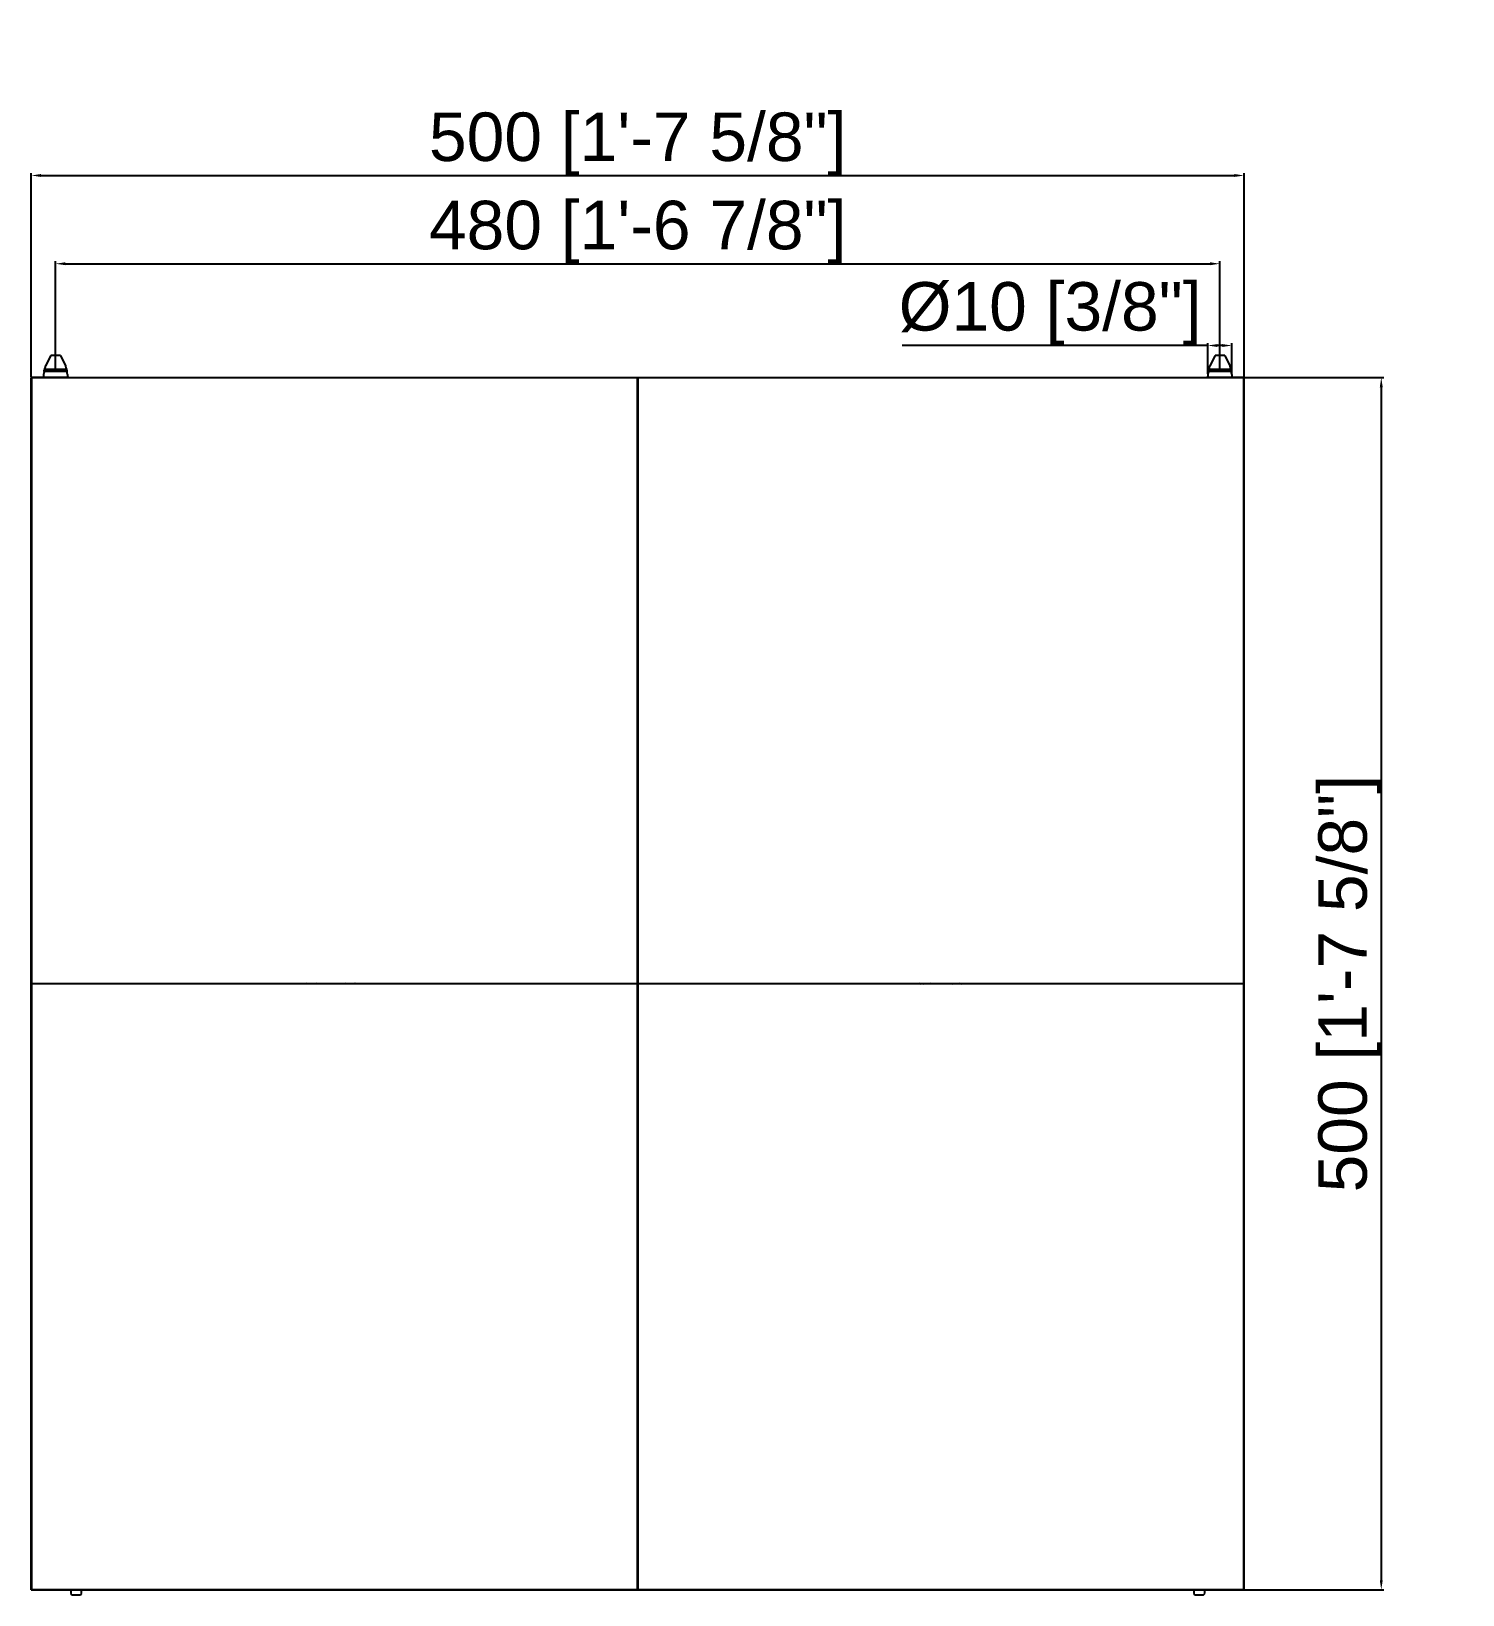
# Model space of a CAD drawing. Header units: millimetres. Extents: x -3132 to 28633, y 682 to 5849.
# Drawn here: x -1950 to -1359, y 1985 to 2630 of the extents above; entities that cross this region are included whole.
import ezdxf

# ---------------------------------------------------------------- set-up
doc = ezdxf.new("R2010")
doc.units = ezdxf.units.MM
doc.styles.get("Standard").update_dxf_attribs({"font": 'arial.ttf'})
doc.dimstyles.new('ISO-20', dxfattribs={"dimtxt": 20, "dimasz": 4, "dimexe": 1, "dimexo": 0.2, "dimgap": 0, "dimtad": 1, "dimtoh": 1, "dimdec": 1, "dimzin": 9, "dimdsep": 46, "dimtxsty": 'Standard', "dimblk": '_FILLED', "dimcen": 0.2, "dimclrd": 256, "dimclre": 256, "dimclrt": 256, "dimadec": 1, "dimazin": 2, "dimtfac": 1, "dimtdec": 1, "dimtofl": 0, "dimtmove": 0, "dimatfit": 3, "dimldrblk": '_FILLED', "dimfxl": 1, "dimtolj": 1, "dimtzin": 0, "dimarcsym": 0})

# ---------------------------------------------------------------- blocks, each defined once
blk = doc.blocks.new('_FILLED')
at = {"color": 0, "linetype": 'ByBlock'}
blk.add_solid([(0, 0), (-1, 0.15), (-1, -0.15)], dxfattribs=at)
blk = doc.blocks.new('*D31')
at = {"lineweight": -2, "transparency": 16777216}
for p, q in [((-1949.5, 2487.26), (-1949.5, 2571.37)), ((-1945.5, 2570.37), (-1453.5, 2570.37)), ((-1449.5, 2487.26), (-1449.5, 2571.37))]:
    blk.add_line(p, q, dxfattribs=at)
at = {"layer": 'Defpoints', "color": 0, "transparency": 16777216}
for p in [(-1449.5, 2570.37), (-1949.5, 2487.06), (-1449.5, 2487.06)]:
    blk.add_point(p, dxfattribs=at)
at = {"lineweight": -2, "transparency": 16777216, "xscale": 4, "yscale": 4, "zscale": 4, "rotation": 180}
blk.add_blockref('_FILLED', (-1949.5, 2570.37), dxfattribs=at)
at = {"lineweight": -2, "transparency": 16777216, "xscale": 4, "yscale": 4, "zscale": 4}
blk.add_blockref('_FILLED', (-1449.5, 2570.37), dxfattribs=at)
at = {"transparency": 16777216, "insert": (-1699.5, 2583.32), "char_height": 20, "attachment_point": 5}
blk.add_mtext('\\A1;500 [1\'-7 5/8"]', dxfattribs=at)
blk = doc.blocks.new('*D32')
at = {"lineweight": -2, "transparency": 16777216}
for p, q in [((-1449.3, 2487.06), (-1391.96, 2487.06)), ((-1392.96, 2483.06), (-1392.96, 1991.06)), ((-1449.3, 1987.06), (-1391.96, 1987.06))]:
    blk.add_line(p, q, dxfattribs=at)
at = {"layer": 'Defpoints', "color": 0, "transparency": 16777216}
for p in [(-1449.5, 2487.06), (-1449.5, 1987.06), (-1392.96, 1987.06)]:
    blk.add_point(p, dxfattribs=at)
at = {"lineweight": -2, "transparency": 16777216, "xscale": 4, "yscale": 4, "zscale": 4}
for p, rotation in [((-1392.96, 2487.06), 90), ((-1392.96, 1987.06), 270)]:
    blk.add_blockref('_FILLED', p, dxfattribs=dict(at, rotation=rotation))
at = {"transparency": 16777216, "insert": (-1405.9, 2237.06), "char_height": 20, "attachment_point": 5, "rotation": 90}
blk.add_mtext('\\A1;500 [1\'-7 5/8"]', dxfattribs=at)
blk = doc.blocks.new('*D36')
at = {"lineweight": -2, "transparency": 16777216}
for p, q in [((-1939.5, 2490.68), (-1939.5, 2534.97)), ((-1459.5, 2490.68), (-1459.5, 2534.97)), ((-1935.5, 2533.97), (-1463.5, 2533.97))]:
    blk.add_line(p, q, dxfattribs=at)
at = {"layer": 'Defpoints', "color": 0, "transparency": 16777216}
for p in [(-1459.5, 2533.97), (-1939.5, 2490.48), (-1459.5, 2490.48)]:
    blk.add_point(p, dxfattribs=at)
at = {"lineweight": -2, "transparency": 16777216, "xscale": 4, "yscale": 4, "zscale": 4, "rotation": 180}
blk.add_blockref('_FILLED', (-1939.5, 2533.97), dxfattribs=at)
at = {"lineweight": -2, "transparency": 16777216, "xscale": 4, "yscale": 4, "zscale": 4}
blk.add_blockref('_FILLED', (-1459.5, 2533.97), dxfattribs=at)
at = {"transparency": 16777216, "insert": (-1699.5, 2546.92), "char_height": 20, "attachment_point": 5}
blk.add_mtext('\\A1;480 [1\'-6 7/8"]', dxfattribs=at)
blk = doc.blocks.new('*D41')
at = {"lineweight": -2, "transparency": 16777216}
for p, q in [((-1464.5, 2500.24), (-1590.41, 2500.24)), ((-1464.5, 2488.51), (-1464.5, 2501.24)), ((-1458.5, 2500.24), (-1460.5, 2500.24)), ((-1454.5, 2488.51), (-1454.5, 2501.24))]:
    blk.add_line(p, q, dxfattribs=at)
at = {"layer": 'Defpoints', "color": 0, "transparency": 16777216}
for p in [(-1464.5, 2500.24), (-1464.5, 2488.31), (-1454.5, 2488.31)]:
    blk.add_point(p, dxfattribs=at)
at = {"lineweight": -2, "transparency": 16777216, "xscale": 4, "yscale": 4, "zscale": 4, "rotation": 180}
blk.add_blockref('_FILLED', (-1464.5, 2500.24), dxfattribs=at)
at = {"lineweight": -2, "transparency": 16777216, "xscale": 4, "yscale": 4, "zscale": 4}
blk.add_blockref('_FILLED', (-1454.5, 2500.24), dxfattribs=at)
at = {"transparency": 16777216, "insert": (-1529.46, 2513.38), "char_height": 20, "attachment_point": 5}
blk.add_mtext('\\A1;%%c10 [3/8"]', dxfattribs=at)

msp = doc.modelspace()

# ---------------------------------------------------------------- linework, layer by layer
at = {"linetype": 'Continuous'}
for p, q in [((-1941.503, 2496.058), (-1943.628, 2491.808)), ((-1937.503, 2496.058), (-1941.503, 2496.058)), ((-1937.503, 2496.058), (-1935.378, 2491.808)), ((-1461.503, 2496.058), (-1463.628, 2491.808)), ((-1457.503, 2496.058), (-1461.503, 2496.058)), ((-1457.503, 2496.058), (-1455.378, 2491.808)), ((-1934.795, 2489.586), (-1944.21, 2489.586)), ((-1944.13, 2490.04), (-1944.125, 2490.058)), ((-1943.98, 2490.48), (-1935.024, 2490.48)), ((-1934.878, 2490.056), (-1934.874, 2490.04)), ((-1454.795, 2489.586), (-1464.21, 2489.586)), ((-1464.13, 2490.04), (-1464.125, 2490.058)), ((-1463.98, 2490.48), (-1455.024, 2490.48)), ((-1454.878, 2490.056), (-1454.874, 2490.04)), ((-1949.503, 1987.058), (-1949.503, 2487.058)), ((-1933.963, 2487.058), (-1949.503, 2487.058)), ((-1949.403, 2486.958), (-1949.403, 2237.158)), ((-1699.603, 2486.958), (-1949.403, 2486.958)), ((-1944.503, 2488.308), (-1944.503, 2487.058)), ((-1934.503, 2488.308), (-1934.503, 2487.058)), ((-1933.852, 2487.058), (-1928.154, 2487.058)), ((-1928.043, 2487.058), (-1470.963, 2487.058)), ((-1699.603, 2237.158), (-1699.603, 2486.958)), ((-1699.403, 2485.258), (-1699.603, 2485.258)), ((-1699.403, 2484.953), (-1699.603, 2484.953)), ((-1699.603, 2483.958), (-1699.403, 2483.958)), ((-1699.403, 2482.958), (-1699.603, 2482.958)), ((-1699.403, 2486.958), (-1699.403, 2237.158)), ((-1449.603, 2486.958), (-1699.403, 2486.958)), ((-1470.852, 2487.058), (-1465.154, 2487.058)), ((-1449.503, 2487.058), (-1465.043, 2487.058)), ((-1464.503, 2488.308), (-1464.503, 2487.058)), ((-1454.503, 2488.308), (-1454.503, 2487.058)), ((-1449.603, 2237.158), (-1449.603, 2486.958)), ((-1449.503, 1987.058), (-1449.503, 2487.058)), ((-1699.403, 2482.013), (-1699.603, 2482.013)), ((-1699.603, 2481.018), (-1699.403, 2481.018)), ((-1699.403, 2480.566), (-1699.603, 2480.566)), ((-1699.603, 2479.571), (-1699.403, 2479.571)), ((-1699.603, 2478.47), (-1699.403, 2478.47)), ((-1699.403, 2476.058), (-1699.603, 2476.058)), ((-1699.603, 2474.992), (-1699.403, 2474.992)), ((-1699.403, 2468.536), (-1699.603, 2468.536)), ((-1699.603, 2467.541), (-1699.403, 2467.541)), ((-1699.403, 2467.358), (-1699.603, 2467.358)), ((-1699.403, 2465.279), (-1699.603, 2465.279)), ((-1699.603, 2445.648), (-1699.403, 2445.648)), ((-1699.603, 2444.148), (-1699.403, 2444.148)), ((-1699.403, 2442.024), (-1699.603, 2442.024)), ((-1699.403, 2440.98), (-1699.603, 2440.98)), ((-1699.603, 2439.98), (-1699.403, 2439.98)), ((-1699.403, 2435.212), (-1699.603, 2435.212)), ((-1699.603, 2434.945), (-1699.403, 2434.945)), ((-1699.603, 2434.146), (-1699.403, 2434.146)), ((-1699.603, 2433.558), (-1699.403, 2433.558)), ((-1699.403, 2425.301), (-1699.603, 2425.301)), ((-1699.603, 2423.179), (-1699.403, 2423.179)), ((-1699.403, 2420.851), (-1699.603, 2420.851)), ((-1699.603, 2420.144), (-1699.403, 2420.144)), ((-1699.603, 2394.792), (-1699.503, 2394.847)), ((-1699.603, 2393.867), (-1699.503, 2393.85)), ((-1699.603, 2393.689), (-1699.403, 2393.689)), ((-1699.403, 2394.792), (-1699.503, 2394.847)), ((-1699.503, 2393.85), (-1699.403, 2393.867)), ((-1699.603, 2330.325), (-1699.403, 2330.324)), ((-1699.483, 2329.233), (-1699.603, 2329.343)), ((-1699.483, 2329.233), (-1699.403, 2329.307)), ((-1699.403, 2302.972), (-1699.603, 2302.972)), ((-1699.603, 2302.265), (-1699.403, 2302.265)), ((-1699.403, 2299.937), (-1699.603, 2299.937)), ((-1699.603, 2297.815), (-1699.403, 2297.815)), ((-1699.403, 2260.801), (-1699.603, 2260.801)), ((-1699.603, 2258.679), (-1699.403, 2258.679)), ((-1699.403, 2256.351), (-1699.603, 2256.351)), ((-1699.603, 2255.644), (-1699.403, 2255.644)), ((-1699.603, 2248.994), (-1699.503, 2249.208)), ((-1699.503, 2249.208), (-1699.403, 2248.994)), ((-1949.403, 2237.158), (-1699.603, 2237.158)), ((-1949.403, 2236.958), (-1949.403, 1987.158)), ((-1699.603, 2236.958), (-1949.403, 2236.958)), ((-1947.703, 2237.158), (-1947.703, 2236.958)), ((-1947.398, 2237.158), (-1947.398, 2236.958)), ((-1946.403, 2236.958), (-1946.403, 2237.158)), ((-1945.903, 2237.158), (-1945.903, 2236.958)), ((-1944.941, 2237.158), (-1944.941, 2236.958)), ((-1943.946, 2236.958), (-1943.946, 2237.158)), ((-1942.312, 2237.158), (-1942.312, 2236.958)), ((-1941.317, 2236.958), (-1941.317, 2237.158)), ((-1940.318, 2237.158), (-1940.318, 2236.958)), ((-1938.319, 2236.958), (-1938.319, 2237.158)), ((-1931.703, 2236.958), (-1931.703, 2237.158)), ((-1930.981, 2237.158), (-1930.981, 2236.958)), ((-1929.986, 2236.958), (-1929.986, 2237.158)), ((-1929.803, 2236.958), (-1929.803, 2237.158)), ((-1928.003, 2237.158), (-1928.003, 2236.958)), ((-1899.467, 2237.158), (-1899.467, 2236.958)), ((-1898.468, 2236.958), (-1898.468, 2237.158)), ((-1898.186, 2237.158), (-1898.186, 2236.958)), ((-1897.686, 2236.958), (-1897.686, 2237.158)), ((-1897.398, 2237.158), (-1897.398, 2236.958)), ((-1896.532, 2237.158), (-1896.532, 2236.958)), ((-1895.221, 2236.958), (-1895.221, 2237.158)), ((-1894.203, 2237.158), (-1894.203, 2236.958)), ((-1892.803, 2236.958), (-1892.803, 2237.158)), ((-1891.785, 2237.158), (-1891.785, 2236.958)), ((-1890.474, 2236.958), (-1890.474, 2237.158)), ((-1889.609, 2236.958), (-1889.609, 2237.158)), ((-1889.32, 2237.158), (-1889.32, 2236.958)), ((-1888.82, 2236.958), (-1888.82, 2237.158)), ((-1888.539, 2237.158), (-1888.539, 2236.958)), ((-1887.539, 2236.958), (-1887.539, 2237.158)), ((-1835.818, 2237.158), (-1836.018, 2236.958)), ((-1833.472, 2236.958), (-1833.272, 2237.158)), ((-1833.003, 2237.158), (-1833.203, 2236.958)), ((-1831.935, 2237.158), (-1832.135, 2236.958)), ((-1829.23, 2236.958), (-1829.03, 2237.158)), ((-1829.003, 2237.158), (-1829.203, 2236.958)), ((-1827.796, 2236.958), (-1827.596, 2237.158)), ((-1825.572, 2236.958), (-1825.572, 2237.158)), ((-1825.403, 2237.158), (-1825.403, 2236.958)), ((-1823.603, 2236.958), (-1823.603, 2237.158)), ((-1823.434, 2237.158), (-1823.434, 2236.958)), ((-1821.412, 2237.158), (-1821.612, 2236.958)), ((-1819.979, 2237.158), (-1820.179, 2236.958)), ((-1817.273, 2236.958), (-1817.073, 2237.158)), ((-1816.005, 2237.158), (-1816.205, 2236.958)), ((-1815.736, 2237.158), (-1815.936, 2236.958)), ((-1813.39, 2236.958), (-1813.19, 2237.158)), ((-1775.782, 2236.958), (-1775.782, 2237.158)), ((-1773.703, 2236.958), (-1773.703, 2237.158)), ((-1773.406, 2236.958), (-1773.406, 2237.158)), ((-1769.78, 2236.958), (-1769.78, 2237.158)), ((-1769.5, 2237.158), (-1769.5, 2236.958)), ((-1768.983, 2236.958), (-1768.983, 2237.158)), ((-1765.801, 2236.958), (-1765.801, 2237.158)), ((-1765.628, 2237.158), (-1765.628, 2236.958)), ((-1761.378, 2236.958), (-1761.378, 2237.158)), ((-1761.205, 2237.158), (-1761.205, 2236.958)), ((-1756.203, 2237.158), (-1756.203, 2236.958)), ((-1755.703, 2237.158), (-1755.703, 2236.958)), ((-1755.101, 2236.958), (-1755.101, 2237.158)), ((-1751.905, 2237.158), (-1751.905, 2236.958)), ((-1751.303, 2236.958), (-1751.303, 2237.158)), ((-1750.803, 2236.958), (-1750.803, 2237.158)), ((-1749.285, 2237.158), (-1749.285, 2236.958)), ((-1748.786, 2236.958), (-1748.786, 2237.158)), ((-1748.714, 2237.158), (-1748.714, 2236.958)), ((-1747.714, 2236.958), (-1747.714, 2237.158)), ((-1714.543, 2237.158), (-1714.543, 2236.958)), ((-1713.544, 2236.958), (-1713.544, 2237.158)), ((-1713.403, 2236.958), (-1713.403, 2237.158)), ((-1711.603, 2237.158), (-1711.603, 2236.958)), ((-1711.462, 2237.158), (-1711.462, 2236.958)), ((-1710.463, 2236.958), (-1710.463, 2237.158)), ((-1701.003, 2236.958), (-1701.003, 2237.158)), ((-1699.603, 1987.158), (-1699.603, 2236.958)), ((-1699.403, 2237.158), (-1449.603, 2237.158)), ((-1699.403, 2236.958), (-1699.403, 1987.158)), ((-1449.603, 2236.958), (-1699.403, 2236.958)), ((-1698.003, 2237.158), (-1698.003, 2236.958)), ((-1688.543, 2237.158), (-1688.543, 2236.958)), ((-1687.544, 2236.958), (-1687.544, 2237.158)), ((-1687.403, 2236.958), (-1687.403, 2237.158)), ((-1685.603, 2237.158), (-1685.603, 2236.958)), ((-1685.462, 2237.158), (-1685.462, 2236.958)), ((-1684.463, 2236.958), (-1684.463, 2237.158)), ((-1651.292, 2237.158), (-1651.292, 2236.958)), ((-1650.292, 2236.958), (-1650.292, 2237.158)), ((-1650.221, 2237.158), (-1650.221, 2236.958)), ((-1649.721, 2236.958), (-1649.721, 2237.158)), ((-1648.203, 2237.158), (-1648.203, 2236.958)), ((-1647.703, 2237.158), (-1647.703, 2236.958)), ((-1647.101, 2236.958), (-1647.101, 2237.158)), ((-1643.905, 2237.158), (-1643.905, 2236.958)), ((-1643.303, 2236.958), (-1643.303, 2237.158)), ((-1642.803, 2236.958), (-1642.803, 2237.158)), ((-1637.801, 2236.958), (-1637.801, 2237.158)), ((-1637.628, 2237.158), (-1637.628, 2236.958)), ((-1633.378, 2236.958), (-1633.378, 2237.158)), ((-1633.205, 2237.158), (-1633.205, 2236.958)), ((-1630.023, 2237.158), (-1630.023, 2236.958)), ((-1629.506, 2236.958), (-1629.506, 2237.158)), ((-1629.226, 2237.158), (-1629.226, 2236.958)), ((-1625.6, 2237.158), (-1625.6, 2236.958)), ((-1625.303, 2237.158), (-1625.303, 2236.958)), ((-1623.224, 2237.158), (-1623.224, 2236.958)), ((-1585.816, 2237.158), (-1585.616, 2236.958)), ((-1583.07, 2236.958), (-1583.27, 2237.158)), ((-1583.001, 2237.158), (-1582.801, 2236.958)), ((-1581.933, 2237.158), (-1581.733, 2236.958)), ((-1578.828, 2236.958), (-1579.028, 2237.158)), ((-1577.394, 2236.958), (-1577.594, 2237.158)), ((-1575.572, 2236.958), (-1575.572, 2237.158)), ((-1575.403, 2237.158), (-1575.403, 2236.958)), ((-1573.603, 2236.958), (-1573.603, 2237.158)), ((-1573.434, 2237.158), (-1573.434, 2236.958)), ((-1571.41, 2237.158), (-1571.21, 2236.958)), ((-1569.977, 2237.158), (-1569.777, 2236.958)), ((-1566.871, 2236.958), (-1567.071, 2237.158)), ((-1566.003, 2237.158), (-1565.803, 2236.958)), ((-1565.734, 2237.158), (-1565.534, 2236.958)), ((-1562.988, 2236.958), (-1563.188, 2237.158)), ((-1511.467, 2237.158), (-1511.467, 2236.958)), ((-1510.468, 2236.958), (-1510.468, 2237.158)), ((-1510.186, 2237.158), (-1510.186, 2236.958)), ((-1509.686, 2236.958), (-1509.686, 2237.158)), ((-1509.398, 2237.158), (-1509.398, 2236.958)), ((-1508.532, 2237.158), (-1508.532, 2236.958)), ((-1507.221, 2236.958), (-1507.221, 2237.158)), ((-1506.203, 2237.158), (-1506.203, 2236.958)), ((-1504.803, 2236.958), (-1504.803, 2237.158)), ((-1503.785, 2237.158), (-1503.785, 2236.958)), ((-1502.474, 2236.958), (-1502.474, 2237.158)), ((-1501.609, 2236.958), (-1501.609, 2237.158)), ((-1501.32, 2237.158), (-1501.32, 2236.958)), ((-1500.82, 2236.958), (-1500.82, 2237.158)), ((-1500.539, 2237.158), (-1500.539, 2236.958)), ((-1499.539, 2236.958), (-1499.539, 2237.158)), ((-1471.003, 2236.958), (-1471.003, 2237.158)), ((-1469.203, 2237.158), (-1469.203, 2236.958)), ((-1469.02, 2237.158), (-1469.02, 2236.958)), ((-1468.025, 2236.958), (-1468.025, 2237.158)), ((-1467.303, 2237.158), (-1467.303, 2236.958)), ((-1460.687, 2237.158), (-1460.687, 2236.958)), ((-1458.688, 2236.958), (-1458.688, 2237.158)), ((-1457.689, 2237.158), (-1457.689, 2236.958)), ((-1456.694, 2236.958), (-1456.694, 2237.158)), ((-1455.06, 2237.158), (-1455.06, 2236.958)), ((-1454.065, 2236.958), (-1454.065, 2237.158)), ((-1453.103, 2236.958), (-1453.103, 2237.158)), ((-1452.603, 2237.158), (-1452.603, 2236.958)), ((-1451.608, 2236.958), (-1451.608, 2237.158)), ((-1451.303, 2236.958), (-1451.303, 2237.158)), ((-1449.603, 1987.158), (-1449.603, 2236.958)), ((-1699.403, 2230.558), (-1699.603, 2230.558)), ((-1699.403, 2218.472), (-1699.603, 2218.472)), ((-1699.603, 2217.765), (-1699.403, 2217.765)), ((-1699.403, 2215.437), (-1699.603, 2215.437)), ((-1699.603, 2213.315), (-1699.403, 2213.315)), ((-1699.403, 2176.301), (-1699.603, 2176.301)), ((-1699.603, 2174.179), (-1699.403, 2174.179)), ((-1699.403, 2171.851), (-1699.603, 2171.851)), ((-1699.603, 2171.144), (-1699.403, 2171.144)), ((-1699.603, 2144.792), (-1699.503, 2144.847)), ((-1699.603, 2143.867), (-1699.503, 2143.85)), ((-1699.603, 2143.689), (-1699.403, 2143.689)), ((-1699.403, 2144.792), (-1699.503, 2144.847)), ((-1699.503, 2143.85), (-1699.403, 2143.867)), ((-1699.403, 2080.427), (-1699.603, 2080.427)), ((-1699.403, 2080.204), (-1699.603, 2080.204)), ((-1699.503, 2079.269), (-1699.603, 2079.324)), ((-1699.503, 2079.269), (-1699.403, 2079.324)), ((-1699.403, 2053.972), (-1699.603, 2053.972)), ((-1699.603, 2053.265), (-1699.403, 2053.265)), ((-1699.403, 2050.937), (-1699.603, 2050.937)), ((-1699.603, 2048.815), (-1699.403, 2048.815)), ((-1699.603, 2040.558), (-1699.403, 2040.558)), ((-1699.603, 2040.035), (-1699.403, 2040.035)), ((-1699.403, 2039.266), (-1699.603, 2039.266)), ((-1699.603, 2038.267), (-1699.403, 2038.267)), ((-1699.403, 2034.198), (-1699.603, 2034.198)), ((-1699.603, 2033.199), (-1699.403, 2033.199)), ((-1699.403, 2033.076), (-1699.603, 2033.076)), ((-1699.603, 2008.837), (-1699.403, 2008.837)), ((-1699.603, 2006.758), (-1699.403, 2006.758)), ((-1699.403, 2006.575), (-1699.603, 2006.575)), ((-1699.603, 2005.58), (-1699.403, 2005.58)), ((-1699.403, 1997.472), (-1699.603, 1997.472)), ((-1699.603, 1995.474), (-1699.403, 1995.474)), ((-1699.403, 1994.544), (-1699.603, 1994.544)), ((-1699.603, 1993.55), (-1699.403, 1993.55)), ((-1699.403, 1993.097), (-1699.603, 1993.097)), ((-1949.503, 1987.058), (-1449.503, 1987.058)), ((-1949.403, 1987.158), (-1699.603, 1987.158)), ((-1933.253, 1987.058), (-1933.253, 1985.558)), ((-1928.753, 1985.558), (-1928.753, 1987.058)), ((-1699.603, 1992.102), (-1699.403, 1992.102)), ((-1699.603, 1991.158), (-1699.403, 1991.158)), ((-1699.403, 1990.158), (-1699.603, 1990.158)), ((-1699.603, 1989.163), (-1699.403, 1989.163)), ((-1699.603, 1988.858), (-1699.403, 1988.858)), ((-1699.403, 1987.158), (-1449.603, 1987.158)), ((-1470.253, 1987.058), (-1470.253, 1985.558)), ((-1465.753, 1985.558), (-1465.753, 1987.058)), ((-1933.253, 1985.558), (-1932.753, 1985.058)), ((-1932.753, 1985.058), (-1929.253, 1985.058)), ((-1929.253, 1985.058), (-1928.753, 1985.558)), ((-1470.253, 1985.558), (-1469.753, 1985.058)), ((-1469.753, 1985.058), (-1466.253, 1985.058)), ((-1466.253, 1985.058), (-1465.753, 1985.558))]:
    msp.add_line(p, q, dxfattribs=at)
for points in [[(-1944.21, 2489.586), (-1944.248, 2489.29), (-1944.301, 2489.016), (-1944.36, 2488.77), (-1944.417, 2488.57), (-1944.463, 2488.424), (-1944.493, 2488.337), (-1944.503, 2488.308)], [(-1944.21, 2489.586), (-1944.191, 2489.737), (-1944.165, 2489.887), (-1944.13, 2490.04)], [(-1944.125, 2490.058), (-1944.084, 2490.201), (-1944.036, 2490.341), (-1943.98, 2490.48)], [(-1943.98, 2490.48), (-1943.855, 2490.789), (-1943.767, 2491.059), (-1943.707, 2491.288), (-1943.667, 2491.487), (-1943.645, 2491.639), (-1943.633, 2491.747), (-1943.629, 2491.802), (-1943.628, 2491.808)], [(-1935.378, 2491.808), (-1935.377, 2491.799), (-1935.372, 2491.737), (-1935.358, 2491.619), (-1935.333, 2491.458), (-1935.291, 2491.26), (-1935.233, 2491.041), (-1935.147, 2490.783), (-1935.024, 2490.48)], [(-1935.024, 2490.48), (-1934.968, 2490.341), (-1934.919, 2490.2), (-1934.878, 2490.056)], [(-1934.874, 2490.04), (-1934.84, 2489.887), (-1934.813, 2489.737), (-1934.795, 2489.586)], [(-1934.503, 2488.308), (-1934.541, 2488.421), (-1934.586, 2488.564), (-1934.642, 2488.76), (-1934.701, 2489.004), (-1934.755, 2489.281), (-1934.795, 2489.586)], [(-1464.21, 2489.586), (-1464.248, 2489.29), (-1464.301, 2489.016), (-1464.36, 2488.77), (-1464.417, 2488.57), (-1464.463, 2488.424), (-1464.493, 2488.337), (-1464.503, 2488.308)], [(-1464.21, 2489.586), (-1464.191, 2489.737), (-1464.165, 2489.887), (-1464.13, 2490.04)], [(-1464.125, 2490.058), (-1464.084, 2490.201), (-1464.036, 2490.341), (-1463.98, 2490.48)], [(-1463.98, 2490.48), (-1463.855, 2490.789), (-1463.767, 2491.059), (-1463.707, 2491.288), (-1463.667, 2491.487), (-1463.645, 2491.639), (-1463.633, 2491.747), (-1463.629, 2491.802), (-1463.628, 2491.808)], [(-1455.378, 2491.808), (-1455.377, 2491.799), (-1455.372, 2491.737), (-1455.358, 2491.619), (-1455.333, 2491.458), (-1455.291, 2491.26), (-1455.233, 2491.041), (-1455.147, 2490.783), (-1455.024, 2490.48)], [(-1455.024, 2490.48), (-1454.968, 2490.341), (-1454.919, 2490.2), (-1454.878, 2490.056)], [(-1454.874, 2490.04), (-1454.84, 2489.887), (-1454.813, 2489.737), (-1454.795, 2489.586)], [(-1454.503, 2488.308), (-1454.541, 2488.421), (-1454.586, 2488.564), (-1454.642, 2488.76), (-1454.701, 2489.004), (-1454.755, 2489.281), (-1454.795, 2489.586)]]:
    msp.add_lwpolyline(points, dxfattribs=at)
for centre, radius, start, end in [((-1712.503, 2387.658), 14.855, 28.942676, 29.592835), ((-1686.503, 2387.658), 14.855, 150.407165, 151.057324), ((-1699.483, 2329.526), 0.965, 84.954025, 97.518756), ((-1712.503, 2336.458), 14.89, 330.196646, 330.973283), ((-1686.503, 2336.458), 14.855, 209.101484, 209.620283), ((-1763.503, 2237.058), 5.25, 178.821796, 181.178204), ((-1763.503, 2237.058), 4.894, 178.798579, 181.201421), ((-1763.503, 2237.058), 4.75, 178.66677, 181.333313), ((-1763.503, 2237.058), 4, 178.561698, 181.438302), ((-1763.503, 2237.058), 4, 178.561698, 181.438302), ((-1763.503, 2237.058), 4, 358.561698, 1.438302), ((-1763.503, 2237.058), 4.75, 358.66677, 1.333313), ((-1763.503, 2237.058), 4.894, 358.798579, 1.201421), ((-1763.503, 2237.058), 5.25, 358.821796, 1.178204), ((-1635.503, 2237.058), 5.25, 178.821796, 181.178204), ((-1635.503, 2237.058), 4.894, 178.798579, 181.201421), ((-1635.503, 2237.058), 4.75, 178.66677, 181.333313), ((-1635.503, 2237.058), 4, 178.561698, 181.438302), ((-1635.503, 2237.058), 4, 178.561698, 181.438302), ((-1635.503, 2237.058), 4, 0, 1.438302), ((-1635.503, 2237.058), 4, 358.561698, 1.438302), ((-1635.503, 2237.058), 4.75, 358.66677, 1.333313), ((-1635.503, 2237.058), 4.894, 358.798579, 1.201421), ((-1635.503, 2237.058), 5.25, 358.821796, 1.178204), ((-1712.503, 2137.658), 14.855, 28.942676, 29.592835), ((-1686.503, 2137.658), 14.855, 150.407165, 151.057324), ((-1712.503, 2086.458), 14.855, 330.407165, 331.057324), ((-1686.503, 2086.458), 14.855, 208.942676, 209.592835)]:
    msp.add_arc(centre, radius, start, end, dxfattribs=at)

# ---------------------------------------------------------------- dimensions: what is measured, and where the dimension line sits
dim = msp.add_linear_dim(base=(-1449.503, 2570.371), p1=(-1949.503, 2487.058), p2=(-1449.503, 2487.058), dimstyle='ISO-20')
dim.commit()
dim.dimension.update_dxf_attribs({"geometry": '*D31', "text_midpoint": (-1699.503, 2583.318)})
dim = msp.add_linear_dim(base=(-1459.502, 2533.97), p1=(-1939.502, 2490.48), p2=(-1459.502, 2490.48), dimstyle='ISO-20')
dim.commit()
dim.dimension.update_dxf_attribs({"geometry": '*D36', "text_midpoint": (-1699.502, 2533.97), "dimtype": 160})
dim = msp.add_linear_dim(base=(-1464.503, 2500.236), p1=(-1454.503, 2488.308), p2=(-1464.503, 2488.308), text='%%c<>', dimstyle='ISO-20')
dim.commit()
dim.dimension.update_dxf_attribs({"geometry": '*D41', "text_midpoint": (-1529.458, 2513.38)})
dim = msp.add_linear_dim(base=(-1392.956, 1987.058), p1=(-1449.503, 2487.058), p2=(-1449.503, 1987.058), angle=90, dimstyle='ISO-20')
dim.commit()
dim.dimension.update_dxf_attribs({"geometry": '*D32', "text_midpoint": (-1405.903, 2237.058)})

doc.saveas('drawing.dxf')
